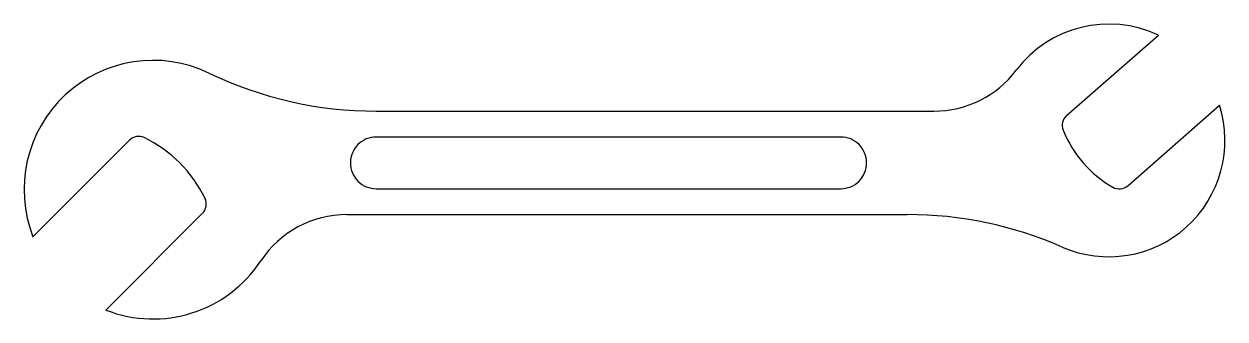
# Model space of a CAD drawing. Header units: millimetres. Extents: x 1855.9 to 1949, y 1771.2 to 1794.
import ezdxf

# ---------------------------------------------------------------- set-up
doc = ezdxf.new("R2010")
doc.units = ezdxf.units.MM

msp = doc.modelspace()

# ---------------------------------------------------------------- linework, layer by layer
for p, q in [((1936.716, 1786.909), (1943.831, 1793.13)), ((1941.456, 1781.489), (1948.57, 1787.71)), ((1883.223, 1787.255), (1926.44, 1787.255)), ((1864.107, 1785.013), (1856.626, 1777.532)), ((1869.764, 1779.356), (1862.283, 1771.875)), ((1880.949, 1779.255), (1924.37, 1779.255))]:
    msp.add_line(p, q)
msp.add_lwpolyline([(1883.223, 1781.255), (1919.223, 1781.255, 0.414214), (1921.223, 1783.255), (1921.223, 1783.255, 0.414214), (1919.223, 1785.255), (1883.223, 1785.255, 0.414214), (1881.223, 1783.255), (1881.223, 1783.255, 0.414214)], format="xyb", close=True)
for centre, radius, start, end in [((1939.991, 1784.99), 9, 64.74356, 142.85633), ((1865.935, 1781.184), 10, 64.3926, 201.42182), ((1926.44, 1795.255), 8, 270, 322.85633), ((1883.223, 1817.255), 30, 244.3926, 270), ((1939.991, 1784.99), 9, 246.38894, 17.5872), ((1937.375, 1786.157), 1, 131.16538, 202.1998), ((1944.782, 1789.179), 9, 202.1998, 240.13095), ((1864.814, 1784.305), 1, 64.47122, 135), ((1860.935, 1776.184), 10, 25.52878, 64.47122), ((1940.797, 1782.242), 1, 240.13095, 311.16538), ((1869.057, 1780.063), 1, 315, 25.52878), ((1880.949, 1771.255), 8, 90, 146.52265), ((1924.37, 1749.255), 30, 66.38894, 90), ((1865.935, 1781.184), 10, 248.57818, 326.52265)]:
    msp.add_arc(centre, radius, start, end)

doc.saveas('drawing.dxf')
